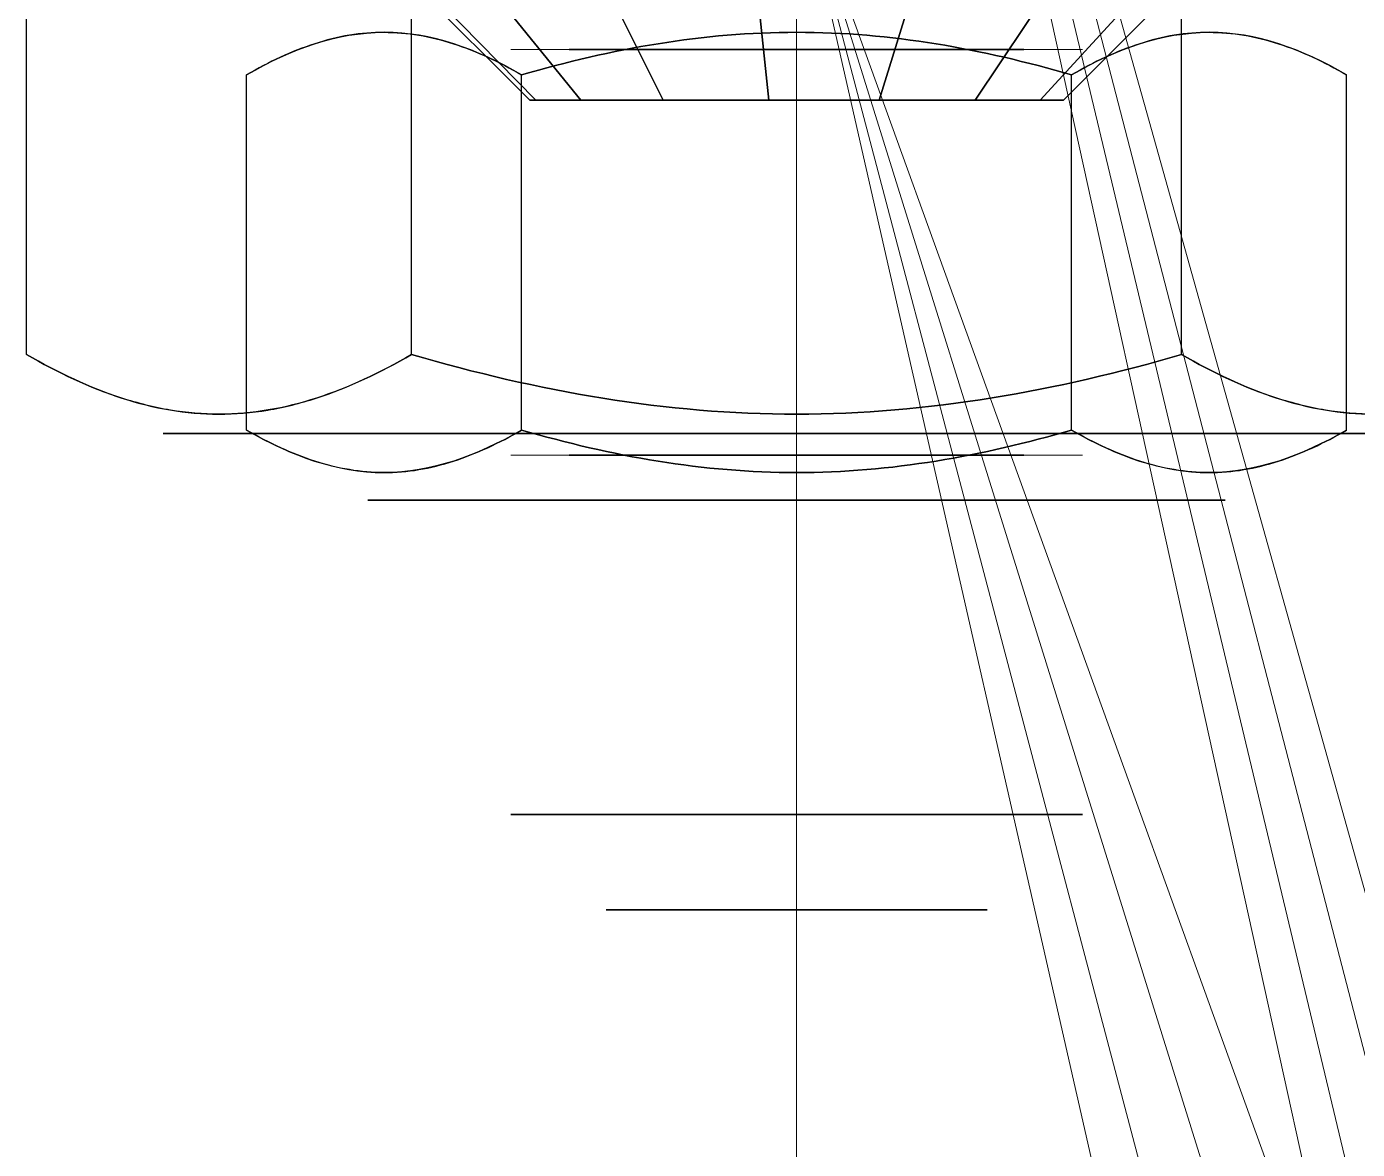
# Model space of a CAD drawing. Header units: millimetres. Extents: x -143 to 264, y -114 to 61.
# Drawn here: x 90.9 to 104.87, y -58.35 to -46.56 of the extents above; entities that cross this region are included whole.
import ezdxf
from ezdxf.lldxf.tags import DXFTag

# ---------------------------------------------------------------- set-up
doc = ezdxf.new("R2010")
doc.units = ezdxf.units.MM
for name, color, linetype, true_color in [('1', 7, 'Continuous', 0xffffff), ('3', 7, 'Continuous', 0xffffff), ('4', 7, 'Continuous', 0xffffff)]:
    doc.layers.add(name, color=color, linetype=linetype, true_color=true_color)
tags = doc.linetypes.add('DASHED', pattern=[25.72, 12.86, -12.86]).pattern_tags.tags
tags[6:7] = [DXFTag(74, 4), DXFTag(75, 0), DXFTag(340, '0'), DXFTag(46, 0.0), DXFTag(50, 0.0), DXFTag(44, 0.0), DXFTag(45, 0.0)]
tags[4:5] = [DXFTag(74, 4), DXFTag(75, 0), DXFTag(340, '0'), DXFTag(46, 0.0), DXFTag(50, 0.0), DXFTag(44, 0.0), DXFTag(45, 0.0)]
tags = doc.linetypes.add('PHANTOM', pattern=[50.5, 18, -6.5, 6.5, -6.5, 6.5, -6.5]).pattern_tags.tags
tags[14:15] = [DXFTag(74, 4), DXFTag(75, 0), DXFTag(340, '0'), DXFTag(46, 0.0), DXFTag(50, 0.0), DXFTag(44, 0.0), DXFTag(45, 0.0)]
tags[12:13] = [DXFTag(74, 4), DXFTag(75, 0), DXFTag(340, '0'), DXFTag(46, 0.0), DXFTag(50, 0.0), DXFTag(44, 0.0), DXFTag(45, 0.0)]
tags[10:11] = [DXFTag(74, 4), DXFTag(75, 0), DXFTag(340, '0'), DXFTag(46, 0.0), DXFTag(50, 0.0), DXFTag(44, 0.0), DXFTag(45, 0.0)]
tags[8:9] = [DXFTag(74, 4), DXFTag(75, 0), DXFTag(340, '0'), DXFTag(46, 0.0), DXFTag(50, 0.0), DXFTag(44, 0.0), DXFTag(45, 0.0)]
tags[6:7] = [DXFTag(74, 4), DXFTag(75, 0), DXFTag(340, '0'), DXFTag(46, 0.0), DXFTag(50, 0.0), DXFTag(44, 0.0), DXFTag(45, 0.0)]
tags[4:5] = [DXFTag(74, 4), DXFTag(75, 0), DXFTag(340, '0'), DXFTag(46, 0.0), DXFTag(50, 0.0), DXFTag(44, 0.0), DXFTag(45, 0.0)]

# ---------------------------------------------------------------- blocks, each defined once
blk = doc.blocks.new('UG_SURFACE_001')
at = {"layer": '1', "color": 60, "linetype": 'Continuous', "lineweight": 18}
for points in [[(0, 0, 12), (0, 69.499999, 12), (0, 79.999998), (0, 7.75)], [(0, 79.999998), (16.145898, 17.706338), (13.985217, 16.458869)], [(18.62717, 17.967131), (16.145898, 17.706338), (0, 79.999998), (44.25, 79.999998)], [(13.985217, 16.458869), (12.518727, 14.44042), (0, 7.75), (0, 79.999998)], [(0, 69.499999, 12), (16.145898, 17.706338, 12), (18.62717, 17.967131, 12)], [(18.62717, 17.967131, 12), (21, 17.196152, 12), (68.000004, 69.499999, 12), (0, 69.499999, 12)], [(0, 69.499999, 12), (12.518727, 14.44042, 12), (13.985217, 16.458869, 12)], [(13.985217, 16.458869, 12), (16.145898, 17.706338, 12), (0, 69.499999, 12)], [(12, 12, 12), (12.518727, 14.44042, 12), (0, 69.499999, 12), (0, 0, 12)]]:
    blk.add_3dface(points, dxfattribs=at)
blk = doc.blocks.new('stoika_4_BODY')
at = {"layer": '1', "color": 60, "linetype": 'Continuous', "lineweight": 18}
for p, q in [((0, 160), (0, 0)), ((0, 0, 12), (0, 69.5, 12))]:
    blk.add_line(p, q, dxfattribs=at)
blk.add_blockref('UG_SURFACE_001', (0, 0), dxfattribs=at)
blk = doc.blocks.new('UG_SURFACE_005')
at = {"layer": '1', "color": 252, "linetype": 'Continuous', "lineweight": 18}
for points in [[(0, 159.999996, 13), (0, 90.499997, 13), (12.518727, 145.559579, 13), (12, 148.000002, 13)], [(0, 143.749997), (0, 79.999998), (0, 90.499997, 13), (0, 159.999996, 13)], [(13.985217, 143.541127, 13), (12.518727, 145.559579, 13), (0, 90.499997, 13)], [(0, 79.999998), (0, 143.749997), (13.833464, 143.749997), (13.985217, 143.541127)], [(0, 90.499997, 13), (16.145898, 142.293662, 13), (13.985217, 143.541127, 13)], [(13.985217, 143.541127), (16.145898, 142.293662), (0, 79.999998)], [(0, 90.499997, 13), (68.000004, 90.499997, 13), (21, 142.803848, 13), (18.62717, 142.032862, 13)], [(18.62717, 142.032862, 13), (16.145898, 142.293662, 13), (0, 90.499997, 13)], [(29.750001, 79.999998), (0, 79.999998), (16.145898, 142.293662), (18.62717, 142.032862)]]:
    blk.add_3dface(points, dxfattribs=at)
blk = doc.blocks.new('stoika_5_MODEL')
at = {"layer": '1', "color": 252, "linetype": 'Continuous', "lineweight": 18}
for p, q in [((0, 160), (0, 0)), ((0, 90.5, 13), (0, 160, 13))]:
    blk.add_line(p, q, dxfattribs=at)
blk.add_blockref('UG_SURFACE_005', (0, 0), dxfattribs=at)
blk = doc.blocks.new('UG_SURFACE_007')
at = {"layer": '1', "color": 60, "linetype": 'Continuous', "lineweight": 18}
for points in [[(165.000007, 79.999998, 9.5), (165.000007, 143.749997, 9.5), (151.050806, 143.749997, 9.5), (150.000006, 142.803848, 9.5)], [(158.999994, 143.749997), (165.000007, 143.749997), (165.000007, 79.999998), (158.999994, 79.999998)], [(165.000007, 143.749997, 9.5), (165.000007, 79.999998, 9.5), (165.000007, 79.999998), (165.000007, 143.749997)], [(150.000006, 142.803848, 9.5), (147.627175, 142.032862, 9.5), (165.000007, 79.999998, 9.5)], [(120.750003, 79.999998, 9.5), (165.000007, 79.999998, 9.5), (147.627175, 142.032862, 9.5), (145.145893, 142.293662, 9.5)]]:
    blk.add_3dface(points, dxfattribs=at)
blk = doc.blocks.new('plohadka_pod_stoiku_4')
at = {"layer": '1', "color": 60, "linetype": 'Continuous', "lineweight": 18}
for p, q in [((165, 0), (165, 160)), ((165, 160, 9.5), (165, 0, 9.5))]:
    blk.add_line(p, q, dxfattribs=at)
blk.add_blockref('UG_SURFACE_007', (0, 0), dxfattribs=at)
blk = doc.blocks.new('UG_SURFACE_008')
at = {"layer": '1', "color": 60, "linetype": 'Continuous', "lineweight": 18}
for points in [[(6, 143.749997, 14.5), (0, 143.749997, 14.5), (0, 79.999998, 14.5), (6, 79.999998, 14.5)], [(0, 79.999998), (0, 143.749997), (13.833464, 143.749997), (13.985217, 143.541127)], [(0, 143.749997), (0, 79.999998), (0, 79.999998, 14.5), (0, 143.749997, 14.5)], [(13.985217, 143.541127), (16.145898, 142.293662), (0, 79.999998)], [(29.750001, 79.999998), (0, 79.999998), (16.145898, 142.293662), (18.62717, 142.032862)]]:
    blk.add_3dface(points, dxfattribs=at)
blk = doc.blocks.new('plohadka_pod_stoiku_5')
at = {"layer": '1', "color": 60, "linetype": 'Continuous', "lineweight": 18}
for p, q in [((0, 0, 14.5), (0, 160, 14.5)), ((0, 160), (0, 0))]:
    blk.add_line(p, q, dxfattribs=at)
blk.add_blockref('UG_SURFACE_008', (0, 0), dxfattribs=at)
blk = doc.blocks.new('UG_SURFACE_016')
at = {"layer": '1', "color": 30, "linetype": 'Continuous', "lineweight": 25}
for points in [[(-0.418114, 3.978088, 1.2), (-2, 3.464102, 1.2), (-1.236068, 3.804226, 38.800001)], [(-2, 3.464102, 1.2), (-0.418114, 3.978088, 1.2), (-0.29268, 2.784661), (-1.4, 2.424871)], [(-1.236068, 3.804226, 38.800001), (-0.408977, 3.891157, 38.800001), (-0.418114, 3.978088, 1.2)], [(-0.865248, 2.662958, 39.999999), (0.29268, 2.784661, 39.999999), (0.418114, 3.978088, 38.800001), (-0.408977, 3.891157, 38.800001)], [(1.236068, 3.804226, 1.2), (-0.418114, 3.978088, 1.2), (0.418114, 3.978088, 38.800001)], [(-0.418114, 3.978088, 1.2), (-0.408977, 3.891157, 38.800001), (0.418114, 3.978088, 38.800001)], [(-0.418114, 3.978088, 1.2), (1.236068, 3.804226, 1.2), (0.865248, 2.662958), (-0.29268, 2.784661)], [(1.209057, 3.721095, 38.800001), (0.418114, 3.978088, 38.800001), (0.29268, 2.784661, 39.999999)], [(0.418114, 3.978088, 38.800001), (1.209057, 3.721095, 38.800001), (1.236068, 3.804226, 1.2)], [(-2, 3.464102, 1.2), (-1.956295, 3.388403, 38.800001), (-1.236068, 3.804226, 38.800001)], [(-0.865248, 2.662958, 39.999999), (-1.236068, 3.804226, 38.800001), (-1.956295, 3.388403, 38.800001)], [(-0.408977, 3.891157, 38.800001), (-1.236068, 3.804226, 38.800001), (-0.865248, 2.662958, 39.999999)], [(1.236068, 3.804226, 1.2), (2.676522, 2.972579, 1.2), (1.873566, 2.080806), (0.865248, 2.662958)], [(1.236068, 3.804226, 1.2), (1.209057, 3.721095, 38.800001), (2, 3.464102, 38.800001)], [(2.676522, 2.972579, 1.2), (1.236068, 3.804226, 1.2), (2, 3.464102, 38.800001)], [(0.29268, 2.784661, 39.999999), (1.4, 2.424871, 39.999999), (2, 3.464102, 38.800001), (1.209057, 3.721095, 38.800001)], [(-2, 3.464102, 1.2), (-3.236068, 2.351141, 1.2), (-2.676522, 2.972579, 38.800001)], [(-3.236068, 2.351141, 1.2), (-2, 3.464102, 1.2), (-1.4, 2.424871), (-2.265248, 1.645799)], [(-2.676522, 2.972579, 38.800001), (-1.956295, 3.388403, 38.800001), (-2, 3.464102, 1.2)], [(-1.956295, 3.388403, 38.800001), (-2.676522, 2.972579, 38.800001), (-1.873566, 2.080806, 39.999999), (-0.865248, 2.662958, 39.999999)], [(2.618034, 2.907621, 38.800001), (2, 3.464102, 38.800001), (1.4, 2.424871, 39.999999)], [(2, 3.464102, 38.800001), (2.618034, 2.907621, 38.800001), (2.676522, 2.972579, 1.2)], [(-3.236068, 2.351141, 1.2), (-3.165352, 2.299763, 38.800001), (-2.676522, 2.972579, 38.800001)], [(-2.557927, 1.138863, 39.999999), (-1.873566, 2.080806, 39.999999), (-2.676522, 2.972579, 38.800001), (-3.165352, 2.299763, 38.800001)], [(2.676522, 2.972579, 1.2), (3.654182, 1.626947, 1.2), (2.557927, 1.138863), (1.873566, 2.080806)], [(2.676522, 2.972579, 1.2), (2.618034, 2.907621, 38.800001), (3.236068, 2.351141, 38.800001)], [(3.654182, 1.626947, 1.2), (2.676522, 2.972579, 1.2), (3.236068, 2.351141, 38.800001)], [(1.4, 2.424871, 39.999999), (2.265248, 1.645799, 39.999999), (3.236068, 2.351141, 38.800001), (2.618034, 2.907621, 38.800001)], [(-0.865248, 2.662958, 39.999999), (-1.873566, 2.080806, 39.999999), (-2.557927, 1.138863, 39.999999), (0, 0, 39.999999)], [(-1.4, 2.424871), (-0.29268, 2.784661), (0.865248, 2.662958), (0, 0)], [(1.4, 2.424871, 39.999999), (0.29268, 2.784661, 39.999999), (-0.865248, 2.662958, 39.999999), (0, 0, 39.999999)], [(0.865248, 2.662958), (1.873566, 2.080806), (2.557927, 1.138863), (0, 0)], [(0, 0), (-2.738813, 0.582153), (-2.265248, 1.645799), (-1.4, 2.424871)], [(0, 0, 39.999999), (2.738813, 0.582153, 39.999999), (2.265248, 1.645799, 39.999999), (1.4, 2.424871, 39.999999)], [(-3.236068, 2.351141, 1.2), (-3.91259, 0.831647, 1.2), (-3.654182, 1.626947, 38.800001)], [(-3.91259, 0.831647, 1.2), (-3.236068, 2.351141, 1.2), (-2.265248, 1.645799), (-2.738813, 0.582153)], [(-3.654182, 1.626947, 38.800001), (-3.165352, 2.299763, 38.800001), (-3.236068, 2.351141, 1.2)], [(-3.165352, 2.299763, 38.800001), (-3.654182, 1.626947, 38.800001), (-2.557927, 1.138863, 39.999999)], [(3.574329, 1.591394, 38.800001), (3.236068, 2.351141, 38.800001), (2.265248, 1.645799, 39.999999), (2.738813, 0.582153, 39.999999)], [(3.236068, 2.351141, 38.800001), (3.574329, 1.591394, 38.800001), (3.654182, 1.626947, 1.2)], [(-3.91259, 0.831647, 1.2), (-3.827091, 0.813473, 38.800001), (-3.654182, 1.626947, 38.800001)], [(-2.557927, 1.138863, 39.999999), (-3.654182, 1.626947, 38.800001), (-3.827091, 0.813473, 38.800001)], [(3.654182, 1.626947, 1.2), (4, 0, 1.2), (2.8, 0), (2.557927, 1.138863)], [(2.738813, 0.582153, 39.999999), (3.91259, 0.831647, 38.800001), (3.574329, 1.591394, 38.800001)], [(3.654182, 1.626947, 1.2), (3.574329, 1.591394, 38.800001), (3.91259, 0.831647, 38.800001)], [(4, 0, 1.2), (3.654182, 1.626947, 1.2), (3.91259, 0.831647, 38.800001)], [(-3.827091, 0.813473, 38.800001), (-4, 0, 38.800001), (-2.8, 0, 39.999999), (-2.557927, 1.138863, 39.999999)], [(-2.557927, 1.138863, 39.999999), (-2.8, 0, 39.999999), (-2.557927, -1.138863, 39.999999), (0, 0, 39.999999)], [(2.557927, 1.138863), (2.8, 0), (2.557927, -1.138863), (0, 0)], [(-3.91259, 0.831647, 1.2), (-4, 0, 1.2), (-4, 0, 38.800001)], [(-4, 0, 38.800001), (-3.827091, 0.813473, 38.800001), (-3.91259, 0.831647, 1.2)], [(-4, 0, 1.2), (-3.91259, 0.831647, 1.2), (-2.738813, 0.582153), (-2.8, 0)], [(4, 0, 38.800001), (3.91259, 0.831647, 38.800001), (2.738813, 0.582153, 39.999999), (2.8, 0, 39.999999)], [(3.91259, 0.831647, 38.800001), (4, 0, 38.800001), (4, 0, 1.2)], [(-2.738813, -0.582153), (-2.8, 0), (-2.738813, 0.582153), (0, 0)], [(2.738813, -0.582153, 39.999999), (2.8, 0, 39.999999), (2.738813, 0.582153, 39.999999), (0, 0, 39.999999)], [(-2.8, 0, 39.999999), (-4, 0, 38.800001), (-3.827091, -0.813473, 38.800001)], [(-3.91259, -0.831647, 1.2), (-3.827091, -0.813473, 38.800001), (-4, 0, 38.800001)], [(-4, 0, 38.800001), (-4, 0, 1.2), (-3.91259, -0.831647, 1.2)], [(-2.8, 0), (-2.738813, -0.582153), (-3.91259, -0.831647, 1.2), (-4, 0, 1.2)], [(-3.827091, -0.813473, 38.800001), (-3.654182, -1.626947, 38.800001), (-2.557927, -1.138863, 39.999999), (-2.8, 0, 39.999999)], [(-1.4, -2.424871), (-2.265248, -1.645799), (-2.738813, -0.582153), (0, 0)], [(-2.557927, -1.138863, 39.999999), (-1.873566, -2.080806, 39.999999), (-0.865248, -2.662958, 39.999999), (0, 0, 39.999999)], [(0.865248, -2.662958), (-0.29268, -2.784661), (-1.4, -2.424871), (0, 0)], [(-0.865248, -2.662958, 39.999999), (0.29268, -2.784661, 39.999999), (1.4, -2.424871, 39.999999), (0, 0, 39.999999)], [(1.4, -2.424871, 39.999999), (2.265248, -1.645799, 39.999999), (2.738813, -0.582153, 39.999999), (0, 0, 39.999999)], [(2.557927, -1.138863), (1.873566, -2.080806), (0.865248, -2.662958), (0, 0)], [(4, 0, 1.2), (3.654182, -1.626947, 1.2), (2.557927, -1.138863), (2.8, 0)], [(2.8, 0, 39.999999), (2.738813, -0.582153, 39.999999), (3.91259, -0.831647, 38.800001), (4, 0, 38.800001)], [(3.91259, -0.831647, 38.800001), (3.654182, -1.626947, 1.2), (4, 0, 1.2)], [(4, 0, 1.2), (4, 0, 38.800001), (3.91259, -0.831647, 38.800001)], [(-3.236068, -2.351141, 1.2), (-3.91259, -0.831647, 1.2), (-2.738813, -0.582153), (-2.265248, -1.645799)], [(3.574329, -1.591394, 38.800001), (3.91259, -0.831647, 38.800001), (2.738813, -0.582153, 39.999999), (2.265248, -1.645799, 39.999999)], [(-3.654182, -1.626947, 38.800001), (-3.827091, -0.813473, 38.800001), (-3.91259, -0.831647, 1.2)], [(-3.654182, -1.626947, 38.800001), (-3.91259, -0.831647, 1.2), (-3.236068, -2.351141, 1.2)], [(3.91259, -0.831647, 38.800001), (3.574329, -1.591394, 38.800001), (3.654182, -1.626947, 1.2)], [(-2.557927, -1.138863, 39.999999), (-3.654182, -1.626947, 38.800001), (-3.165352, -2.299763, 38.800001)], [(-3.165352, -2.299763, 38.800001), (-2.676522, -2.972579, 38.800001), (-1.873566, -2.080806, 39.999999), (-2.557927, -1.138863, 39.999999)], [(3.654182, -1.626947, 1.2), (2.676522, -2.972579, 1.2), (1.873566, -2.080806), (2.557927, -1.138863)], [(-3.236068, -2.351141, 1.2), (-3.165352, -2.299763, 38.800001), (-3.654182, -1.626947, 38.800001)], [(-2, -3.464102, 1.2), (-3.236068, -2.351141, 1.2), (-2.265248, -1.645799), (-1.4, -2.424871)], [(2.618034, -2.907621, 38.800001), (3.236068, -2.351141, 38.800001), (2.265248, -1.645799, 39.999999), (1.4, -2.424871, 39.999999)], [(2.265248, -1.645799, 39.999999), (3.236068, -2.351141, 38.800001), (3.574329, -1.591394, 38.800001)], [(3.236068, -2.351141, 38.800001), (2.676522, -2.972579, 1.2), (3.654182, -1.626947, 1.2)], [(3.654182, -1.626947, 1.2), (3.574329, -1.591394, 38.800001), (3.236068, -2.351141, 38.800001)], [(-1.873566, -2.080806, 39.999999), (-2.676522, -2.972579, 38.800001), (-1.956295, -3.388403, 38.800001)], [(-1.956295, -3.388403, 38.800001), (-1.236068, -3.804226, 38.800001), (-0.865248, -2.662958, 39.999999), (-1.873566, -2.080806, 39.999999)], [(2.676522, -2.972579, 1.2), (1.236068, -3.804226, 1.2), (0.865248, -2.662958), (1.873566, -2.080806)], [(-2.676522, -2.972579, 38.800001), (-3.165352, -2.299763, 38.800001), (-3.236068, -2.351141, 1.2)], [(-2.676522, -2.972579, 38.800001), (-3.236068, -2.351141, 1.2), (-2, -3.464102, 1.2)], [(3.236068, -2.351141, 38.800001), (2.618034, -2.907621, 38.800001), (2.676522, -2.972579, 1.2)], [(-0.418114, -3.978088, 1.2), (-2, -3.464102, 1.2), (-1.4, -2.424871), (-0.29268, -2.784661)], [(1.209057, -3.721095, 38.800001), (2, -3.464102, 38.800001), (1.4, -2.424871, 39.999999), (0.29268, -2.784661, 39.999999)], [(1.4, -2.424871, 39.999999), (2, -3.464102, 38.800001), (2.618034, -2.907621, 38.800001)], [(-0.865248, -2.662958, 39.999999), (-1.236068, -3.804226, 38.800001), (-0.408977, -3.891157, 38.800001)], [(-0.408977, -3.891157, 38.800001), (0.418114, -3.978088, 38.800001), (0.29268, -2.784661, 39.999999), (-0.865248, -2.662958, 39.999999)], [(1.236068, -3.804226, 1.2), (-0.418114, -3.978088, 1.2), (-0.29268, -2.784661), (0.865248, -2.662958)], [(0.29268, -2.784661, 39.999999), (0.418114, -3.978088, 38.800001), (1.209057, -3.721095, 38.800001)], [(2.676522, -2.972579, 1.2), (2.618034, -2.907621, 38.800001), (2, -3.464102, 38.800001)], [(-2, -3.464102, 1.2), (-1.956295, -3.388403, 38.800001), (-2.676522, -2.972579, 38.800001)], [(2, -3.464102, 38.800001), (1.236068, -3.804226, 1.2), (2.676522, -2.972579, 1.2)], [(-1.236068, -3.804226, 38.800001), (-1.956295, -3.388403, 38.800001), (-2, -3.464102, 1.2)], [(-1.236068, -3.804226, 38.800001), (-2, -3.464102, 1.2), (-0.418114, -3.978088, 1.2)], [(2, -3.464102, 38.800001), (1.209057, -3.721095, 38.800001), (1.236068, -3.804226, 1.2)], [(1.236068, -3.804226, 1.2), (1.209057, -3.721095, 38.800001), (0.418114, -3.978088, 38.800001)], [(-0.418114, -3.978088, 1.2), (-0.408977, -3.891157, 38.800001), (-1.236068, -3.804226, 38.800001)], [(0.418114, -3.978088, 38.800001), (-0.418114, -3.978088, 1.2), (1.236068, -3.804226, 1.2)], [(0.418114, -3.978088, 38.800001), (-0.408977, -3.891157, 38.800001), (-0.418114, -3.978088, 1.2)]]:
    blk.add_3dface(points, dxfattribs=at)
blk = doc.blocks.new('1080-08x040')
at = {"layer": '1', "color": 30, "linetype": 'Continuous', "lineweight": 25, "extrusion": (0, 0, -1)}
blk.add_circle((0, 0, -38.8), 4, dxfattribs=at)
at = {"layer": '1', "color": 30, "linetype": 'Continuous', "lineweight": 25}
for centre, radius in [((0, 0, 1.2), 4), ((0, 0, 40), 2.8)]:
    blk.add_circle(centre, radius, dxfattribs=at)
at = {"layer": '1', "color": 30, "linetype": 'Continuous', "lineweight": 25, "extrusion": (3.51436e-15, 0, -1)}
blk.add_circle((0, 0), 2.8, dxfattribs=at)
at = {"layer": '1', "color": 30, "linetype": 'Continuous', "lineweight": 25}
blk.add_blockref('UG_SURFACE_016', (0, 0), dxfattribs=at)
blk = doc.blocks.new('1009-m10x050')
at = {"layer": '1', "color": 81, "linetype": 'Continuous', "lineweight": 25}
for p, q in [((-4.041, 7, -5.173), (-4.041, 7)), ((4.041, 7, -5.173), (4.041, 7)), ((-8.083, 0, -5.173), (-8.083, 0)), ((-4.041, -7, -5.173), (-4.041, -7)), ((4.041, -7, -5.173), (4.041, -7))]:
    blk.add_line(p, q, dxfattribs=at)
at = {"layer": '1', "color": 81, "linetype": 'Continuous', "lineweight": 25, "extrusion": (0, 0, -1)}
blk.add_circle((0, 0, 6), 6.65, dxfattribs=at)
at = {"layer": '1', "color": 81, "linetype": 'Continuous', "lineweight": 25, "extrusion": (-0.866025, 0.5, -3.51385e-16)}
blk.add_open_spline([(-4.041, 7, -5.173), (-4.371, 6.429, -5.363), (-4.704, 5.853, -5.52), (-5.375, 4.69, -5.738), (-5.715, 4.102, -5.797), (-6.23, 3.209, -5.798), (-6.403, 2.91, -5.784), (-6.744, 2.319, -5.727), (-6.914, 2.025, -5.684), (-7.419, 1.149, -5.521), (-7.753, 0.572, -5.363), (-8.083, 0, -5.173)], degree=3, knots=[0, 0, 0, 0, 0.25, 0.25, 0.5, 0.5, 0.625, 0.625, 0.75, 0.75, 1, 1, 1, 1], dxfattribs=at)
at = {"layer": '1', "color": 81, "linetype": 'Continuous', "lineweight": 25, "extrusion": (-2.19767e-16, 1, 1.6602e-15)}
blk.add_open_spline([(4.041, 7, -5.173), (3.388, 7, -5.361), (2.726, 7, -5.518), (1.378, 7, -5.737), (0.685, 7, -5.798), (-0.682, 7, -5.798), (-1.361, 7, -5.739), (-2.71, 7, -5.522), (-3.383, 7, -5.363), (-4.041, 7, -5.173)], degree=3, knots=[0, 0, 0, 0, 0.25, 0.25, 0.5, 0.5, 0.75, 0.75, 1, 1, 1, 1], dxfattribs=at)
at = {"layer": '1', "color": 81, "linetype": 'Continuous', "lineweight": 25, "extrusion": (-0.866025, -0.5, -3.51385e-16)}
blk.add_open_spline([(8.083, 0, -5.173), (7.753, 0.571, -5.363), (7.421, 1.147, -5.52), (6.749, 2.31, -5.738), (6.41, 2.898, -5.797), (5.894, 3.791, -5.798), (5.722, 4.09, -5.784), (5.38, 4.681, -5.727), (5.211, 4.975, -5.684), (4.705, 5.851, -5.521), (4.372, 6.428, -5.363), (4.041, 7, -5.173)], degree=3, knots=[0, 0, 0, 0, 0.25, 0.25, 0.5, 0.5, 0.625, 0.625, 0.75, 0.75, 1, 1, 1, 1], dxfattribs=at)
at = {"layer": '1', "color": 81, "linetype": 'Continuous', "lineweight": 25, "extrusion": (-0.866025, -0.5, -2.10831e-15)}
blk.add_open_spline([(-8.083, 0, -5.173), (-7.753, -0.571, -5.363), (-7.421, -1.147, -5.52), (-6.749, -2.31, -5.738), (-6.41, -2.898, -5.797), (-5.894, -3.791, -5.798), (-5.722, -4.09, -5.784), (-5.38, -4.681, -5.727), (-5.211, -4.975, -5.684), (-4.705, -5.851, -5.521), (-4.372, -6.428, -5.363), (-4.041, -7, -5.173)], degree=3, knots=[0, 0, 0, 0, 0.25, 0.25, 0.5, 0.5, 0.625, 0.625, 0.75, 0.75, 1, 1, 1, 1], dxfattribs=at)
at = {"layer": '1', "color": 81, "linetype": 'Continuous', "lineweight": 25, "extrusion": (-0.866025, 0.5, -1.40554e-15)}
blk.add_open_spline([(4.041, -7, -5.173), (4.371, -6.429, -5.363), (4.704, -5.853, -5.52), (5.375, -4.69, -5.738), (5.715, -4.102, -5.797), (6.23, -3.209, -5.798), (6.403, -2.91, -5.784), (6.744, -2.319, -5.727), (6.914, -2.025, -5.684), (7.419, -1.149, -5.521), (7.753, -0.572, -5.363), (8.083, 0, -5.173)], degree=3, knots=[0, 0, 0, 0, 0.25, 0.25, 0.5, 0.5, 0.625, 0.625, 0.75, 0.75, 1, 1, 1, 1], dxfattribs=at)
at = {"layer": '1', "color": 81, "linetype": 'Continuous', "lineweight": 25, "extrusion": (-3.90202e-30, 1, 1.42042e-15)}
blk.add_open_spline([(-4.041, -7, -5.173), (-3.383, -7, -5.363), (-2.71, -7, -5.522), (-1.361, -7, -5.739), (-0.682, -7, -5.798), (0.685, -7, -5.798), (1.378, -7, -5.737), (2.726, -7, -5.518), (3.388, -7, -5.361), (4.041, -7, -5.173)], degree=3, knots=[0, 0, 0, 0, 0.25, 0.25, 0.5, 0.5, 0.75, 0.75, 1, 1, 1, 1], dxfattribs=at)
at = {"layer": '4', "color": 51, "linetype": 'Continuous', "lineweight": 13}
for p, q in [((0, 6.65, -6), (0, 13.65, -6)), ((0, 6.65, -6), (0, 13.65, -1.959)), ((0, 13.65, -1.959), (0, 13.65, -6))]:
    blk.add_line(p, q, dxfattribs=at)
blk = doc.blocks.new('3047-02_d8x33')
at = {"layer": '1', "color": 21, "linetype": 'Continuous', "lineweight": 25, "extrusion": (0, 0, -1)}
blk.add_circle((0, 0, -45), 3, dxfattribs=at)
at = {"layer": '1', "color": 51, "linetype": 'DASHED', "lineweight": 13, "extrusion": (0, 0, -1)}
blk.add_circle((0, 0, -45), 2.386, dxfattribs=at)
at = {"layer": '1', "color": 21, "linetype": 'Continuous', "lineweight": 25}
blk.add_circle((0, 0, 46), 2, dxfattribs=at)
blk = doc.blocks.new('1039-m06')
at = {"layer": '1', "color": 110, "linetype": 'Continuous', "lineweight": 25}
for p, q in [((-2.887, 5, 4.465), (-2.887, 5, 0.735)), ((2.887, 5, 4.465), (2.887, 5, 0.735)), ((-5.774, 0, 4.465), (-5.774, 0, 0.735)), ((5.774, 0, 4.465), (5.774, 0, 0.735)), ((-2.887, -5, 4.465), (-2.887, -5, 0.735)), ((2.887, -5, 4.465), (2.887, -5, 0.735))]:
    blk.add_line(p, q, dxfattribs=at)
at = {"layer": '1', "color": 110, "linetype": 'Continuous', "lineweight": 25, "extrusion": (0, 0, -1)}
blk.add_circle((0, 0, -5.2), 4.5, dxfattribs=at)
at = {"layer": '1', "color": 110, "linetype": 'Continuous', "lineweight": 25}
for centre, radius in [((0, 0, 5.2), 3.2), ((0, 0, 4.73), 2.386)]:
    blk.add_circle(centre, radius, dxfattribs=at)
at = {"layer": '1', "color": 51, "linetype": 'DASHED', "lineweight": 13}
for centre in [(0, 0, 0.47), (0, 0, 4.73)]:
    blk.add_circle(centre, 3, dxfattribs=at)
at = {"layer": '1', "color": 110, "linetype": 'Continuous', "lineweight": 25, "extrusion": (6.8146e-17, 0, -1)}
blk.add_circle((0, 0, -0.47), 2.386, dxfattribs=at)
at = {"layer": '1', "color": 110, "linetype": 'Continuous', "lineweight": 25, "extrusion": (0.866025, -0.5, -1.03307e-15)}
blk.add_open_spline([(-5.774, 0, 4.465), (-5.302, 0.816, 4.737), (-4.824, 1.645, 4.911), (-4.21, 2.708, 4.911), (-4.087, 2.921, 4.901), (-3.843, 3.344, 4.86), (-3.722, 3.554, 4.83), (-3.361, 4.179, 4.713), (-3.123, 4.591, 4.601), (-2.887, 5, 4.465)], degree=3, knots=[0, 0, 0, 0, 0.5, 0.5, 0.625, 0.625, 0.75, 0.75, 1, 1, 1, 1], dxfattribs=at)
at = {"layer": '1', "color": 110, "linetype": 'Continuous', "lineweight": 25, "extrusion": (-0.866025, 0.5, 6.88715e-16)}
blk.add_open_spline([(-5.774, 0, 0.735), (-5.302, 0.816, 0.463), (-4.824, 1.645, 0.289), (-4.21, 2.708, 0.289), (-4.087, 2.921, 0.299), (-3.843, 3.344, 0.34), (-3.722, 3.554, 0.37), (-3.361, 4.179, 0.487), (-3.123, 4.591, 0.599), (-2.887, 5, 0.735)], degree=3, knots=[0, 0, 0, 0, 0.5, 0.5, 0.625, 0.625, 0.75, 0.75, 1, 1, 1, 1], dxfattribs=at)
at = {"layer": '1', "color": 110, "linetype": 'Continuous', "lineweight": 25, "extrusion": (-1.2307e-15, -1, -1.3424e-15)}
blk.add_open_spline([(-2.887, 5, 4.465), (-2.417, 5, 4.6), (-1.936, 5, 4.714), (-0.972, 5, 4.869), (-0.487, 5, 4.911), (0.489, 5, 4.911), (0.984, 5, 4.868), (1.947, 5, 4.712), (2.42, 5, 4.599), (2.887, 5, 4.465)], degree=3, knots=[0, 0, 0, 0, 0.25, 0.25, 0.5, 0.5, 0.75, 0.75, 1, 1, 1, 1], dxfattribs=at)
at = {"layer": '1', "color": 110, "linetype": 'Continuous', "lineweight": 25, "extrusion": (1.2307e-15, 1, 6.46201e-16)}
blk.add_open_spline([(-2.887, 5, 0.735), (-2.417, 5, 0.6), (-1.936, 5, 0.486), (-0.972, 5, 0.331), (-0.487, 5, 0.289), (0.489, 5, 0.289), (0.984, 5, 0.332), (1.947, 5, 0.488), (2.42, 5, 0.601), (2.887, 5, 0.735)], degree=3, knots=[0, 0, 0, 0, 0.25, 0.25, 0.5, 0.5, 0.75, 0.75, 1, 1, 1, 1], dxfattribs=at)
at = {"layer": '1', "color": 110, "linetype": 'Continuous', "lineweight": 25, "extrusion": (0.866025, 0.5, -6.54279e-15)}
blk.add_open_spline([(2.887, 5, 4.465), (3.358, 4.184, 4.737), (3.837, 3.355, 4.911), (4.45, 2.292, 4.911), (4.573, 2.079, 4.901), (4.817, 1.656, 4.86), (4.938, 1.446, 4.83), (5.3, 0.821, 4.713), (5.538, 0.409, 4.601), (5.774, 0, 4.465)], degree=3, knots=[0, 0, 0, 0, 0.5, 0.5, 0.625, 0.625, 0.75, 0.75, 1, 1, 1, 1], dxfattribs=at)
at = {"layer": '1', "color": 110, "linetype": 'Continuous', "lineweight": 25, "extrusion": (-0.866025, -0.5, 1.37743e-15)}
blk.add_open_spline([(2.887, 5, 0.735), (3.358, 4.184, 0.463), (3.837, 3.355, 0.289), (4.45, 2.292, 0.289), (4.573, 2.079, 0.299), (4.817, 1.656, 0.34), (4.938, 1.446, 0.37), (5.3, 0.821, 0.487), (5.538, 0.409, 0.599), (5.774, 0, 0.735)], degree=3, knots=[0, 0, 0, 0, 0.5, 0.5, 0.625, 0.625, 0.75, 0.75, 1, 1, 1, 1], dxfattribs=at)
at = {"layer": '1', "color": 110, "linetype": 'Continuous', "lineweight": 25, "extrusion": (0.866025, 0.5, -3.44357e-16)}
blk.add_open_spline([(-2.887, -5, 4.465), (-3.358, -4.184, 4.737), (-3.837, -3.355, 4.911), (-4.45, -2.292, 4.911), (-4.573, -2.079, 4.901), (-4.817, -1.656, 4.86), (-4.938, -1.446, 4.83), (-5.3, -0.821, 4.713), (-5.538, -0.409, 4.601), (-5.774, 0, 4.465)], degree=3, knots=[0, 0, 0, 0, 0.5, 0.5, 0.625, 0.625, 0.75, 0.75, 1, 1, 1, 1], dxfattribs=at)
at = {"layer": '1', "color": 110, "linetype": 'Continuous', "lineweight": 25, "extrusion": (-0.866025, -0.5, 6.88715e-16)}
blk.add_open_spline([(-2.887, -5, 0.735), (-3.358, -4.184, 0.463), (-3.837, -3.355, 0.289), (-4.45, -2.292, 0.289), (-4.573, -2.079, 0.299), (-4.817, -1.656, 0.34), (-4.938, -1.446, 0.37), (-5.3, -0.821, 0.487), (-5.538, -0.409, 0.599), (-5.774, 0, 0.735)], degree=3, knots=[0, 0, 0, 0, 0.5, 0.5, 0.625, 0.625, 0.75, 0.75, 1, 1, 1, 1], dxfattribs=at)
at = {"layer": '1', "color": 110, "linetype": 'Continuous', "lineweight": 25, "extrusion": (-0.866025, 0.5, -3.09922e-15)}
blk.add_open_spline([(5.774, 0, 0.735), (5.302, -0.816, 0.463), (4.824, -1.645, 0.289), (4.21, -2.708, 0.289), (4.087, -2.921, 0.299), (3.843, -3.344, 0.34), (3.722, -3.554, 0.37), (3.361, -4.179, 0.487), (3.123, -4.591, 0.599), (2.887, -5, 0.735)], degree=3, knots=[0, 0, 0, 0, 0.5, 0.5, 0.625, 0.625, 0.75, 0.75, 1, 1, 1, 1], dxfattribs=at)
at = {"layer": '1', "color": 110, "linetype": 'Continuous', "lineweight": 25, "extrusion": (0.866025, -0.5, 2.4105e-15)}
blk.add_open_spline([(5.774, 0, 4.465), (5.302, -0.816, 4.737), (4.824, -1.645, 4.911), (4.21, -2.708, 4.911), (4.087, -2.921, 4.901), (3.843, -3.344, 4.86), (3.722, -3.554, 4.83), (3.361, -4.179, 4.713), (3.123, -4.591, 4.601), (2.887, -5, 4.465)], degree=3, knots=[0, 0, 0, 0, 0.5, 0.5, 0.625, 0.625, 0.75, 0.75, 1, 1, 1, 1], dxfattribs=at)
at = {"layer": '1', "color": 110, "linetype": 'Continuous', "lineweight": 25, "extrusion": (3.69209e-15, 1, -2.03861e-15)}
blk.add_open_spline([(2.887, -5, 0.735), (2.42, -5, 0.601), (1.947, -5, 0.488), (0.984, -5, 0.332), (0.489, -5, 0.289), (-0.487, -5, 0.289), (-0.972, -5, 0.331), (-1.936, -5, 0.486), (-2.417, -5, 0.6), (-2.887, -5, 0.735)], degree=3, knots=[0, 0, 0, 0, 0.25, 0.25, 0.5, 0.5, 0.75, 0.75, 1, 1, 1, 1], dxfattribs=at)
at = {"layer": '1', "color": 110, "linetype": 'Continuous', "lineweight": 25, "extrusion": (-3.69209e-15, -1, 1.9386e-15)}
blk.add_open_spline([(2.887, -5, 4.465), (2.42, -5, 4.599), (1.947, -5, 4.712), (0.984, -5, 4.868), (0.489, -5, 4.911), (-0.487, -5, 4.911), (-0.972, -5, 4.869), (-1.936, -5, 4.714), (-2.417, -5, 4.6), (-2.887, -5, 4.465)], degree=3, knots=[0, 0, 0, 0, 0.25, 0.25, 0.5, 0.5, 0.75, 0.75, 1, 1, 1, 1], dxfattribs=at)
at = {"layer": '3', "color": 51, "linetype": 'Continuous', "lineweight": 13}
for p, q in [((0, 15, 10.4), (0, 2.148, 10.4)), ((0, 15, 2.6), (0, 15, 10.4)), ((0, 15, 2.6), (0, 15, -5.2)), ((0, 9.003, 2.6), (0, 4.5)), ((0, 9.003, 2.6), (0, 4.5, 5.2)), ((0, 4.5, 5.2), (0, 3.85, 5.575)), ((0, 3.2, 5.2), (0, 3.85, 5.575)), ((0, 3.2), (0, 2.148, 0.607)), ((0, 3.2, 5.2), (0, 2.148, 4.593)), ((0, 2.148, 4.593), (0, 2.148, 10.4)), ((0, 2.148, 0.607), (0, 2.148, -5.2))]:
    blk.add_line(p, q, dxfattribs=at)
at = {"layer": '3', "color": 51, "linetype": 'PHANTOM', "lineweight": 13}
for p, q in [((0, 15, 2.6), (0, 0, 2.6)), ((0, 4.5, 5.2), (0, 15, 5.2)), ((0, 4.5, 5.2), (0, 3.2, 5.2))]:
    blk.add_line(p, q, dxfattribs=at)

msp = doc.modelspace()

# ---------------------------------------------------------------- block references
at = {"layer": '1', "color": 172, "linetype": 'Continuous', "lineweight": 18}
msp.add_blockref('stoika_4_BODY', (98.980148, -114.332485, -77.108293), dxfattribs=at)
at = {"layer": '1', "color": 132, "linetype": 'Continuous', "lineweight": 18, "extrusion": (0, 0, -1), "rotation": 180}
msp.add_blockref('stoika_5_MODEL', (-98.980148, 45.667515, 241.108293), dxfattribs=at)
at = {"layer": '1', "color": 172, "linetype": 'Continuous', "lineweight": 18, "rotation": 180}
msp.add_blockref('plohadka_pod_stoiku_4', (263.980148, 45.667515, -86.608293), dxfattribs=at)
at = {"layer": '1', "color": 172, "linetype": 'Continuous', "lineweight": 18, "extrusion": (0, 0, -1), "rotation": 180}
msp.add_blockref('plohadka_pod_stoiku_5', (-98.980148, 45.667515, 226.608293), dxfattribs=at)
at = {"layer": '1', "color": 172, "linetype": 'Continuous', "lineweight": 18, "extrusion": (0, 1, 0), "rotation": 180}
for name, p in [('1009-m10x050', (-98.980148, -29.108293, -44.832485)), ('1009-m10x050', (-98.980148, 18.891707, -44.832485)), ('1080-08x040', (-98.980148, -4.108293, -47.332485))]:
    msp.add_blockref(name, p, dxfattribs=at)
at = {"layer": '1', "color": 172, "linetype": 'Continuous', "lineweight": 18, "extrusion": (0, -1, 0)}
for name, p in [('3047-02_d8x33', (98.980148, -294.108293, 9.832485)), ('3047-02_d8x33', (98.980148, -344.108293, 9.832485)), ('1039-m06', (98.980148, -294.108293, 46.332485)), ('1039-m06', (98.980148, -344.108293, 46.332485))]:
    msp.add_blockref(name, p, dxfattribs=at)

doc.saveas('drawing.dxf')
